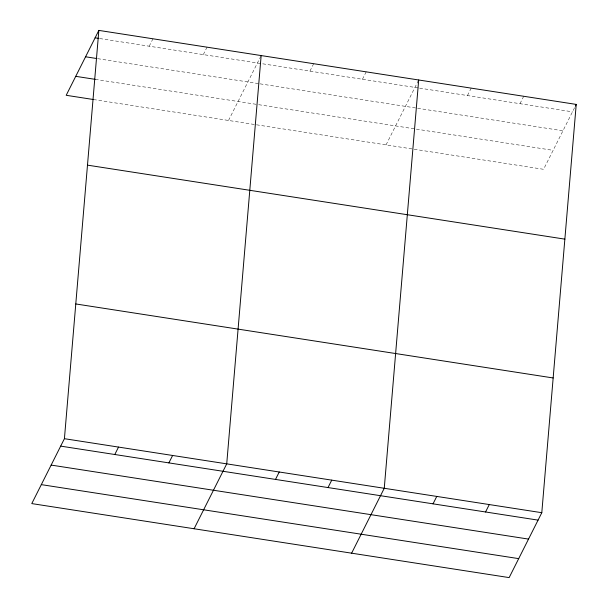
<?xml version="1.0" encoding="UTF-8"?>
<svg xmlns="http://www.w3.org/2000/svg" width="608" height="608" viewBox="0 0 608 608"><rect width="100%" height="100%" fill="white"/><g stroke="black" fill="none" stroke-linecap="round" stroke-linejoin="round"><path stroke-width="0.46" stroke-dasharray="3.04 2.28" d="M149.218 46.208L152.95 38.79M203.315 54.598L207.054 47.173M228.517 120.46L260.741 56.384M309.936 71.128L313.667 63.703M362.444 79.268L366.176 71.843M386.05 144.886L418.274 80.811M467.468 95.547L471.2 88.122M519.977 103.687L523.708 96.269M574.56 107.707L543.582 169.305L94.187 99.636M99.78 38.547L418.707 87.993M419.642 88.137L572.485 111.826M97.698 58.672L259.137 83.699M260.072 83.843L416.67 108.118M417.605 108.262L562.947 130.796M95.334 79.367L257.746 104.546M258.681 104.69L553.12 150.336"/><path stroke-width="0.91" d="M64.418 438.695L98.846 30.4L576.224 104.409L541.796 512.704L509.154 577.6L31.776 503.591L64.418 438.695L541.796 512.704M261.151 55.564L226.723 463.858L194.089 528.755M418.692 79.982L384.256 488.277L351.622 553.181M98.846 30.4L66.204 95.296L93.26 99.492M114.79 454.503L118.522 447.085M168.887 462.893L172.626 455.468M275.5 479.423L279.239 471.998M328.016 487.563L331.748 480.138M575.396 106.058L576.224 104.409M433.04 503.842L436.772 496.417M485.549 511.982L489.28 504.564M95.114 37.825L98.846 38.403M85.576 56.787L96.771 58.528M75.749 76.334L95.334 79.367M87.484 165.14L564.862 239.142M75.78 303.954L553.158 377.963M60.686 446.12L538.057 520.121M51.148 465.082L528.519 539.091M41.314 484.629L518.692 558.63"/></g></svg>
